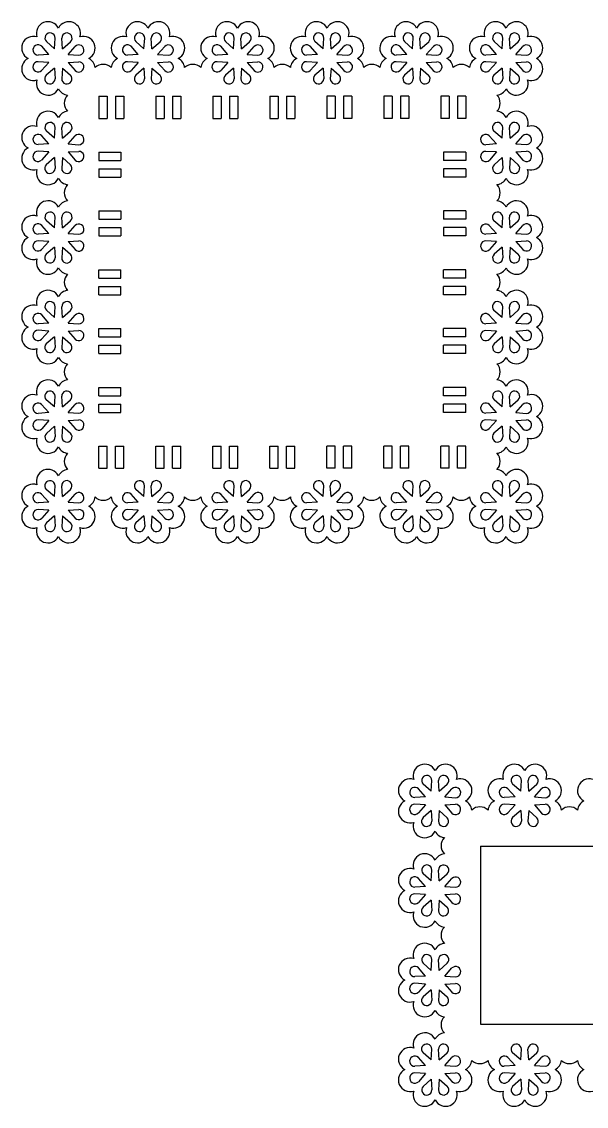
# Model space of a CAD drawing. Extents: x -356 to 210, y -55 to 208.
# Drawn here: x -355.6 to -219.9, y -53.8 to 206.7 of the extents above; entities that cross this region are included whole.
import ezdxf

# ---------------------------------------------------------------- set-up
doc = ezdxf.new("R2010")
doc.units = 0
doc.layers.get('0').update_dxf_attribs({"linetype": 'CONTINUOUS'})

msp = doc.modelspace()

# ---------------------------------------------------------------- linework, layer by layer
for p, q in [((-349.0551, 198.858772), (-350.747973, 200.806213)), ((-347.694151, 200.219721), (-349.623989, 201.930074)), ((-347.694151, 200.219721), (-347.514144, 202.793811)), ((-345.769478, 200.219721), (-345.924677, 202.793725)), ((-345.769478, 200.219721), (-343.822037, 201.912594)), ((-344.408529, 198.858772), (-342.698175, 200.78861)), ((-327.550461, 198.858772), (-329.243333, 200.806213)), ((-326.189512, 200.219721), (-328.119349, 201.930074)), ((-326.189512, 200.219721), (-326.009504, 202.793811)), ((-324.264839, 200.219721), (-324.420038, 202.793725)), ((-324.264839, 200.219721), (-322.317398, 201.912594)), ((-322.903889, 198.858772), (-321.193536, 200.78861)), ((-306.045822, 198.858772), (-307.738694, 200.806213)), ((-304.684872, 200.219721), (-306.61471, 201.930074)), ((-304.684872, 200.219721), (-304.504865, 202.793811)), ((-302.760199, 200.219721), (-302.915398, 202.793725)), ((-302.760199, 200.219721), (-300.812758, 201.912594)), ((-301.39925, 198.858772), (-299.688897, 200.78861)), ((-284.541182, 198.858772), (-286.234055, 200.806213)), ((-283.180233, 200.219721), (-285.110071, 201.930074)), ((-283.180233, 200.219721), (-283.000226, 202.793811)), ((-281.25556, 200.219721), (-281.410759, 202.793725)), ((-281.25556, 200.219721), (-279.308119, 201.912594)), ((-279.894611, 198.858772), (-278.184257, 200.78861)), ((-263.036543, 198.858772), (-264.729415, 200.806213)), ((-261.675594, 200.219721), (-263.605431, 201.930074)), ((-261.675594, 200.219721), (-261.495586, 202.793811)), ((-259.750921, 200.219721), (-259.90612, 202.793725)), ((-259.750921, 200.219721), (-257.80348, 201.912594)), ((-258.389971, 198.858772), (-256.679618, 200.78861)), ((-241.531904, 198.858772), (-243.224776, 200.806213)), ((-240.170954, 200.219721), (-242.100792, 201.930074)), ((-240.170954, 200.219721), (-239.990947, 202.793811)), ((-238.246281, 200.219721), (-238.40148, 202.793725)), ((-238.246281, 200.219721), (-236.29884, 201.912594)), ((-236.885332, 198.858772), (-235.174979, 200.78861)), ((-349.0551, 198.858772), (-351.629104, 198.703573)), ((-344.408529, 198.858772), (-341.834438, 198.678765)), ((-327.550461, 198.858772), (-330.124465, 198.703573)), ((-322.903889, 198.858772), (-320.329799, 198.678765)), ((-306.045822, 198.858772), (-308.619825, 198.703573)), ((-301.39925, 198.858772), (-298.82516, 198.678765)), ((-284.541182, 198.858772), (-287.115186, 198.703573)), ((-279.894611, 198.858772), (-277.32052, 198.678765)), ((-263.036543, 198.858772), (-265.610547, 198.703573)), ((-258.389971, 198.858772), (-255.815881, 198.678765)), ((-241.531904, 198.858772), (-244.105907, 198.703573)), ((-236.885332, 198.858772), (-234.311242, 198.678765)), ((-349.0551, 196.934099), (-351.62919, 197.114106)), ((-349.0551, 196.934099), (-350.765453, 195.004261)), ((-347.694151, 195.57315), (-349.641592, 193.880277)), ((-347.694151, 195.57315), (-347.538952, 192.999146)), ((-345.769478, 195.57315), (-345.949485, 192.999059)), ((-345.769478, 195.57315), (-343.83964, 193.862796)), ((-344.408529, 196.934099), (-341.834525, 197.089298)), ((-344.408529, 196.934099), (-342.715656, 194.986658)), ((-327.550461, 196.934099), (-330.124551, 197.114106)), ((-327.550461, 196.934099), (-329.260814, 195.004261)), ((-326.189512, 195.57315), (-328.136953, 193.880277)), ((-326.189512, 195.57315), (-326.034312, 192.999146)), ((-324.264839, 195.57315), (-324.444846, 192.999059)), ((-324.264839, 195.57315), (-322.335001, 193.862796)), ((-322.903889, 196.934099), (-320.329885, 197.089298)), ((-322.903889, 196.934099), (-321.211017, 194.986658)), ((-306.045822, 196.934099), (-308.619912, 197.114106)), ((-306.045822, 196.934099), (-307.756175, 195.004261)), ((-304.684872, 195.57315), (-306.632313, 193.880277)), ((-304.684872, 195.57315), (-304.529673, 192.999146)), ((-302.760199, 195.57315), (-302.940206, 192.999059)), ((-302.760199, 195.57315), (-300.830361, 193.862796)), ((-301.39925, 196.934099), (-298.825246, 197.089298)), ((-301.39925, 196.934099), (-299.706378, 194.986658)), ((-284.541182, 196.934099), (-287.115273, 197.114106)), ((-284.541182, 196.934099), (-286.251535, 195.004261)), ((-283.180233, 195.57315), (-285.127674, 193.880277)), ((-283.180233, 195.57315), (-283.025034, 192.999146)), ((-281.25556, 195.57315), (-281.435567, 192.999059)), ((-281.25556, 195.57315), (-279.325722, 193.862796)), ((-279.894611, 196.934099), (-277.320607, 197.089298)), ((-279.894611, 196.934099), (-278.201738, 194.986658)), ((-263.036543, 196.934099), (-265.610633, 197.114106)), ((-263.036543, 196.934099), (-264.746896, 195.004261)), ((-261.675594, 195.57315), (-263.623035, 193.880277)), ((-261.675594, 195.57315), (-261.520395, 192.999146)), ((-259.750921, 195.57315), (-259.930928, 192.999059)), ((-259.750921, 195.57315), (-257.821083, 193.862796)), ((-258.389971, 196.934099), (-255.815967, 197.089298)), ((-258.389971, 196.934099), (-256.697099, 194.986658)), ((-241.531904, 196.934099), (-244.105994, 197.114106)), ((-241.531904, 196.934099), (-243.242257, 195.004261)), ((-240.170954, 195.57315), (-242.118395, 193.880277)), ((-240.170954, 195.57315), (-240.015755, 192.999146)), ((-238.246281, 195.57315), (-238.426288, 192.999059)), ((-238.246281, 195.57315), (-236.316443, 193.862796)), ((-236.885332, 196.934099), (-234.311328, 197.089298)), ((-236.885332, 196.934099), (-235.19246, 194.986658)), ((-337.022706, 188.802533), (-335.022706, 188.802533)), ((-337.022706, 188.802533), (-337.022706, 183.502533)), ((-335.022706, 188.802533), (-335.022706, 183.502533)), ((-333.022706, 188.802533), (-331.022706, 188.802533)), ((-333.022706, 188.802533), (-333.022706, 183.502533)), ((-331.022706, 188.802533), (-331.022706, 183.502533)), ((-323.34438, 188.802533), (-321.34438, 188.802533)), ((-323.34438, 188.802533), (-323.34438, 183.502533)), ((-321.34438, 188.802533), (-321.34438, 183.502533)), ((-319.34438, 188.802533), (-319.34438, 183.502533)), ((-319.34438, 188.802533), (-317.34438, 188.802533)), ((-317.34438, 188.802533), (-317.34438, 183.502533)), ((-309.660214, 188.802533), (-309.660214, 183.502533)), ((-309.660214, 188.802533), (-307.660214, 188.802533)), ((-307.660214, 188.802533), (-307.660214, 183.502533)), ((-305.660214, 188.802533), (-305.660214, 183.502533)), ((-305.660214, 188.802533), (-303.660214, 188.802533)), ((-303.660214, 188.802533), (-303.660214, 183.502533)), ((-295.976048, 188.802533), (-295.976048, 183.502533)), ((-295.976048, 188.802533), (-293.976048, 188.802533)), ((-293.976048, 188.802533), (-293.976048, 183.502533)), ((-291.976048, 188.802533), (-291.976048, 183.502533)), ((-291.976048, 188.802533), (-289.976048, 188.802533)), ((-289.976048, 188.802533), (-289.976048, 183.502533)), ((-280.280218, 188.802533), (-282.280218, 188.802533)), ((-282.280218, 188.802533), (-282.280218, 183.502533)), ((-280.280218, 188.802533), (-280.280218, 183.502533)), ((-276.280218, 188.802533), (-278.280218, 188.802533)), ((-278.280218, 188.802533), (-278.280218, 183.502533)), ((-276.280218, 188.802533), (-276.280218, 183.502533)), ((-266.596052, 188.802533), (-268.596052, 188.802533)), ((-268.596052, 188.802533), (-268.596052, 183.502533)), ((-266.596052, 188.802533), (-266.596052, 183.502533)), ((-262.596052, 188.802533), (-264.596052, 188.802533)), ((-264.596052, 188.802533), (-264.596052, 183.502533)), ((-262.596052, 188.802533), (-262.596052, 183.502533)), ((-252.917726, 188.802533), (-254.917726, 188.802533)), ((-254.917726, 188.802533), (-254.917726, 183.502533)), ((-252.917726, 188.802533), (-252.917726, 183.502533)), ((-250.917726, 188.802533), (-250.917726, 183.502533)), ((-248.917726, 188.802533), (-250.917726, 188.802533)), ((-248.917726, 188.802533), (-248.917726, 183.502533)), ((-337.022706, 183.502533), (-335.022706, 183.502533)), ((-333.022706, 183.502533), (-331.022706, 183.502533)), ((-323.34438, 183.502533), (-321.34438, 183.502533)), ((-319.34438, 183.502533), (-317.34438, 183.502533)), ((-309.660214, 183.502533), (-307.660214, 183.502533)), ((-305.660214, 183.502533), (-303.660214, 183.502533)), ((-295.976048, 183.502533), (-293.976048, 183.502533)), ((-291.976048, 183.502533), (-289.976048, 183.502533)), ((-280.280218, 183.502533), (-282.280218, 183.502533)), ((-276.280218, 183.502533), (-278.280218, 183.502533)), ((-266.596052, 183.502533), (-268.596052, 183.502533)), ((-262.596052, 183.502533), (-264.596052, 183.502533)), ((-252.917726, 183.502533), (-254.917726, 183.502533)), ((-248.917726, 183.502533), (-250.917726, 183.502533)), ((-347.694151, 178.715082), (-349.623989, 180.425435)), ((-347.694151, 178.715082), (-347.514144, 181.289172)), ((-345.769478, 178.715082), (-345.924677, 181.289086)), ((-345.769478, 178.715082), (-343.822037, 180.407954)), ((-240.170954, 178.715082), (-242.118395, 180.407954)), ((-240.170954, 178.715082), (-240.015755, 181.289086)), ((-238.246281, 178.715082), (-238.426288, 181.289172)), ((-238.246281, 178.715082), (-236.316443, 180.425435)), ((-349.0551, 177.354133), (-351.629104, 177.198933)), ((-349.0551, 177.354133), (-350.747973, 179.301574)), ((-344.408529, 177.354133), (-342.698175, 179.28397)), ((-344.408529, 177.354133), (-341.834438, 177.174125)), ((-241.531904, 177.354133), (-244.105994, 177.174125)), ((-241.531904, 177.354133), (-243.242257, 179.28397)), ((-236.885332, 177.354133), (-235.19246, 179.301574)), ((-236.885332, 177.354133), (-234.311328, 177.198933)), ((-349.0551, 175.42946), (-351.62919, 175.609467)), ((-349.0551, 175.42946), (-350.765453, 173.499622)), ((-344.408529, 175.42946), (-341.834525, 175.584659)), ((-344.408529, 175.42946), (-342.715656, 173.482019)), ((-337.022706, 175.374833), (-331.722706, 175.374833)), ((-337.022706, 175.374833), (-337.022706, 173.374833)), ((-331.722706, 175.374833), (-331.722706, 173.374833)), ((-254.217726, 175.374833), (-254.217726, 173.374833)), ((-248.917726, 175.374833), (-254.217726, 175.374833)), ((-248.917726, 175.374833), (-248.917726, 173.374833)), ((-241.531904, 175.42946), (-244.105907, 175.584659)), ((-241.531904, 175.42946), (-243.224776, 173.482019)), ((-236.885332, 175.42946), (-234.311242, 175.609467)), ((-236.885332, 175.42946), (-235.174979, 173.499622)), ((-347.694151, 174.06851), (-349.641592, 172.375638)), ((-347.694151, 174.06851), (-347.538952, 171.494506)), ((-345.769478, 174.06851), (-345.949485, 171.49442)), ((-345.769478, 174.06851), (-343.83964, 172.358157)), ((-337.022706, 173.374833), (-331.722706, 173.374833)), ((-248.917726, 173.374833), (-254.217726, 173.374833)), ((-240.170954, 174.06851), (-242.100792, 172.358157)), ((-240.170954, 174.06851), (-239.990947, 171.49442)), ((-238.246281, 174.06851), (-238.40148, 171.494506)), ((-238.246281, 174.06851), (-236.29884, 172.375638)), ((-337.022706, 171.374833), (-331.722706, 171.374833)), ((-337.022706, 171.374833), (-337.022706, 169.374833)), ((-337.022706, 169.374833), (-331.722706, 169.374833)), ((-331.722706, 171.374833), (-331.722706, 169.374833)), ((-254.217726, 171.374833), (-254.217726, 169.374833)), ((-248.917726, 171.374833), (-254.217726, 171.374833)), ((-248.917726, 169.374833), (-254.217726, 169.374833)), ((-248.917726, 171.374833), (-248.917726, 169.374833)), ((-347.694151, 157.210443), (-349.623989, 158.920796)), ((-347.694151, 157.210443), (-347.514144, 159.784533)), ((-345.769478, 157.210443), (-345.924677, 159.784446)), ((-345.769478, 157.210443), (-343.822037, 158.903315)), ((-337.022706, 161.266508), (-337.022706, 159.266508)), ((-337.022706, 161.266508), (-331.722706, 161.266508)), ((-337.022706, 159.266508), (-331.722706, 159.266508)), ((-331.722706, 161.266508), (-331.722706, 159.266508)), ((-254.217726, 161.266508), (-254.217726, 159.266508)), ((-248.917726, 161.266508), (-254.217726, 161.266508)), ((-248.917726, 159.266508), (-254.217726, 159.266508)), ((-248.917726, 161.266508), (-248.917726, 159.266508)), ((-240.170954, 157.210443), (-242.118395, 158.903315)), ((-240.170954, 157.210443), (-240.015755, 159.784446)), ((-238.246281, 157.210443), (-238.426288, 159.784533)), ((-238.246281, 157.210443), (-236.316443, 158.920796)), ((-349.0551, 155.849493), (-350.747973, 157.796934)), ((-344.408529, 155.849493), (-342.698175, 157.779331)), ((-337.022706, 157.266508), (-331.722706, 157.266508)), ((-337.022706, 157.266508), (-337.022706, 155.266508)), ((-331.722706, 157.266508), (-331.722706, 155.266508)), ((-254.217726, 157.266508), (-254.217726, 155.266508)), ((-248.917726, 157.266508), (-254.217726, 157.266508)), ((-248.917726, 157.266508), (-248.917726, 155.266508)), ((-241.531904, 155.849493), (-243.242257, 157.779331)), ((-236.885332, 155.849493), (-235.19246, 157.796934)), ((-349.0551, 153.92482), (-351.62919, 154.104827)), ((-349.0551, 155.849493), (-351.629104, 155.694294)), ((-349.0551, 153.92482), (-350.765453, 151.994982)), ((-344.408529, 155.849493), (-341.834438, 155.669486)), ((-344.408529, 153.92482), (-341.834525, 154.080019)), ((-344.408529, 153.92482), (-342.715656, 151.977379)), ((-337.022706, 155.266508), (-331.722706, 155.266508)), ((-248.917726, 155.266508), (-254.217726, 155.266508)), ((-241.531904, 155.849493), (-244.105994, 155.669486)), ((-241.531904, 153.92482), (-244.105907, 154.080019)), ((-241.531904, 153.92482), (-243.224776, 151.977379)), ((-236.885332, 155.849493), (-234.311328, 155.694294)), ((-236.885332, 153.92482), (-234.311242, 154.104827)), ((-236.885332, 153.92482), (-235.174979, 151.994982)), ((-347.694151, 152.563871), (-349.641592, 150.870999)), ((-347.694151, 152.563871), (-347.538952, 149.989867)), ((-345.769478, 152.563871), (-345.949485, 149.989781)), ((-345.769478, 152.563871), (-343.83964, 150.853518)), ((-240.170954, 152.563871), (-242.100792, 150.853518)), ((-240.170954, 152.563871), (-239.990947, 149.989781)), ((-238.246281, 152.563871), (-238.40148, 149.989867)), ((-238.246281, 152.563871), (-236.29884, 150.870999)), ((-337.022706, 147.134837), (-331.722706, 147.134837)), ((-337.022706, 145.134837), (-337.022706, 147.134837)), ((-331.722706, 145.134837), (-331.722706, 147.134837)), ((-254.217726, 145.134837), (-254.217726, 147.134837)), ((-248.917726, 147.134837), (-254.217726, 147.134837)), ((-248.917726, 145.134837), (-248.917726, 147.134837)), ((-337.022706, 145.134837), (-331.722706, 145.134837)), ((-248.917726, 145.134837), (-254.217726, 145.134837)), ((-337.022706, 143.134837), (-331.722706, 143.134837)), ((-337.022706, 141.134837), (-337.022706, 143.134837)), ((-337.022706, 141.134837), (-331.722706, 141.134837)), ((-331.722706, 141.134837), (-331.722706, 143.134837)), ((-254.217726, 141.134837), (-254.217726, 143.134837)), ((-248.917726, 143.134837), (-254.217726, 143.134837)), ((-248.917726, 141.134837), (-254.217726, 141.134837)), ((-248.917726, 141.134837), (-248.917726, 143.134837)), ((-347.694151, 135.705803), (-347.514144, 138.279894)), ((-345.769478, 135.705803), (-345.924677, 138.279807)), ((-240.170954, 135.705803), (-240.015755, 138.279807)), ((-238.246281, 135.705803), (-238.426288, 138.279894)), ((-349.0551, 134.344854), (-350.747973, 136.292295)), ((-347.694151, 135.705803), (-349.623989, 137.416156)), ((-345.769478, 135.705803), (-343.822037, 137.398676)), ((-344.408529, 134.344854), (-342.698175, 136.274692)), ((-241.531904, 134.344854), (-243.242257, 136.274692)), ((-240.170954, 135.705803), (-242.118395, 137.398676)), ((-238.246281, 135.705803), (-236.316443, 137.416156)), ((-236.885332, 134.344854), (-235.19246, 136.292295)), ((-349.0551, 134.344854), (-351.629104, 134.189655)), ((-344.408529, 134.344854), (-341.834438, 134.164847)), ((-337.022706, 131.003166), (-337.022706, 133.003166)), ((-337.022706, 133.003166), (-331.722706, 133.003166)), ((-331.722706, 131.003166), (-331.722706, 133.003166)), ((-248.917726, 133.003166), (-254.217726, 133.003166)), ((-254.217726, 131.003166), (-254.217726, 133.003166)), ((-248.917726, 131.003166), (-248.917726, 133.003166)), ((-241.531904, 134.344854), (-244.105994, 134.164847)), ((-236.885332, 134.344854), (-234.311328, 134.189655)), ((-349.0551, 132.420181), (-351.62919, 132.600188)), ((-349.0551, 132.420181), (-350.765453, 130.490343)), ((-347.694151, 131.059232), (-349.641592, 129.366359)), ((-347.694151, 131.059232), (-347.538952, 128.485228)), ((-345.769478, 131.059232), (-345.949485, 128.485141)), ((-345.769478, 131.059232), (-343.83964, 129.348878)), ((-344.408529, 132.420181), (-341.834525, 132.57538)), ((-344.408529, 132.420181), (-342.715656, 130.47274)), ((-337.022706, 131.003166), (-331.722706, 131.003166)), ((-248.917726, 131.003166), (-254.217726, 131.003166)), ((-241.531904, 132.420181), (-244.105907, 132.57538)), ((-241.531904, 132.420181), (-243.224776, 130.47274)), ((-240.170954, 131.059232), (-242.100792, 129.348878)), ((-240.170954, 131.059232), (-239.990947, 128.485141)), ((-238.246281, 131.059232), (-238.40148, 128.485228)), ((-238.246281, 131.059232), (-236.29884, 129.366359)), ((-236.885332, 132.420181), (-234.311242, 132.600188)), ((-236.885332, 132.420181), (-235.174979, 130.490343)), ((-337.022706, 129.003166), (-331.722706, 129.003166)), ((-337.022706, 127.003166), (-337.022706, 129.003166)), ((-331.722706, 127.003166), (-331.722706, 129.003166)), ((-248.917726, 129.003166), (-254.217726, 129.003166)), ((-254.217726, 127.003166), (-254.217726, 129.003166)), ((-248.917726, 127.003166), (-248.917726, 129.003166)), ((-337.022706, 127.003166), (-331.722706, 127.003166)), ((-248.917726, 127.003166), (-254.217726, 127.003166)), ((-337.022706, 116.894841), (-337.022706, 118.894841)), ((-337.022706, 118.894841), (-331.722706, 118.894841)), ((-331.722706, 116.894841), (-331.722706, 118.894841)), ((-248.917726, 118.894841), (-254.217726, 118.894841)), ((-254.217726, 116.894841), (-254.217726, 118.894841)), ((-248.917726, 116.894841), (-248.917726, 118.894841)), ((-349.0551, 112.840215), (-350.765453, 114.770052)), ((-347.694151, 114.201164), (-349.641592, 115.894036)), ((-347.694151, 114.201164), (-347.538952, 116.775168)), ((-345.769478, 114.201164), (-345.949485, 116.775254)), ((-345.769478, 114.201164), (-343.83964, 115.911517)), ((-344.408529, 112.840215), (-342.715656, 114.787656)), ((-337.022706, 116.894841), (-331.722706, 116.894841)), ((-337.022706, 112.894841), (-337.022706, 114.894841)), ((-337.022706, 114.894841), (-331.722706, 114.894841)), ((-331.722706, 112.894841), (-331.722706, 114.894841)), ((-248.917726, 116.894841), (-254.217726, 116.894841)), ((-248.917726, 114.894841), (-254.217726, 114.894841)), ((-254.217726, 112.894841), (-254.217726, 114.894841)), ((-248.917726, 112.894841), (-248.917726, 114.894841)), ((-241.531904, 112.840215), (-243.224776, 114.787656)), ((-240.170954, 114.201164), (-242.100792, 115.911517)), ((-240.170954, 114.201164), (-239.990947, 116.775254)), ((-238.246281, 114.201164), (-238.40148, 116.775168)), ((-238.246281, 114.201164), (-236.29884, 115.894036)), ((-236.885332, 112.840215), (-235.174979, 114.770052)), ((-349.0551, 112.840215), (-351.62919, 112.660207)), ((-344.408529, 112.840215), (-341.834525, 112.685016)), ((-337.022706, 112.894841), (-331.722706, 112.894841)), ((-248.917726, 112.894841), (-254.217726, 112.894841)), ((-241.531904, 112.840215), (-244.105907, 112.685016)), ((-236.885332, 112.840215), (-234.311242, 112.660207)), ((-349.0551, 110.915542), (-351.629104, 111.070741)), ((-349.0551, 110.915542), (-350.747973, 108.968101)), ((-347.694151, 109.554592), (-349.623989, 107.844239)), ((-347.694151, 109.554592), (-347.514144, 106.980502)), ((-345.769478, 109.554592), (-345.924677, 106.980588)), ((-345.769478, 109.554592), (-343.822037, 107.86172)), ((-344.408529, 110.915542), (-341.834438, 111.095549)), ((-344.408529, 110.915542), (-342.698175, 108.985704)), ((-241.531904, 110.915542), (-244.105994, 111.095549)), ((-241.531904, 110.915542), (-243.242257, 108.985704)), ((-240.170954, 109.554592), (-242.118395, 107.86172)), ((-240.170954, 109.554592), (-240.015755, 106.980588)), ((-238.246281, 109.554592), (-238.426288, 106.980502)), ((-238.246281, 109.554592), (-236.316443, 107.844239)), ((-236.885332, 110.915542), (-234.311328, 111.070741)), ((-236.885332, 110.915542), (-235.19246, 108.968101)), ((-337.022706, 99.467141), (-337.022706, 104.767141)), ((-337.022706, 104.767141), (-335.022706, 104.767141)), ((-335.022706, 99.467141), (-335.022706, 104.767141)), ((-333.022706, 99.467141), (-333.022706, 104.767141)), ((-333.022706, 104.767141), (-331.022706, 104.767141)), ((-331.022706, 99.467141), (-331.022706, 104.767141)), ((-323.34438, 99.467141), (-323.34438, 104.767141)), ((-323.34438, 104.767141), (-321.34438, 104.767141)), ((-321.34438, 99.467141), (-321.34438, 104.767141)), ((-319.34438, 99.467141), (-319.34438, 104.767141)), ((-319.34438, 104.767141), (-317.34438, 104.767141)), ((-317.34438, 99.467141), (-317.34438, 104.767141)), ((-309.660214, 99.467141), (-309.660214, 104.767141)), ((-309.660214, 104.767141), (-307.660214, 104.767141)), ((-307.660214, 99.467141), (-307.660214, 104.767141)), ((-305.660214, 99.467141), (-305.660214, 104.767141)), ((-305.660214, 104.767141), (-303.660214, 104.767141)), ((-303.660214, 99.467141), (-303.660214, 104.767141)), ((-295.976048, 99.467141), (-295.976048, 104.767141)), ((-295.976048, 104.767141), (-293.976048, 104.767141)), ((-293.976048, 99.467141), (-293.976048, 104.767141)), ((-291.976048, 99.467141), (-291.976048, 104.767141)), ((-291.976048, 104.767141), (-289.976048, 104.767141)), ((-289.976048, 99.467141), (-289.976048, 104.767141)), ((-282.280218, 99.467141), (-282.280218, 104.767141)), ((-280.280218, 104.767141), (-282.280218, 104.767141)), ((-280.280218, 99.467141), (-280.280218, 104.767141)), ((-276.280218, 104.767141), (-278.280218, 104.767141)), ((-278.280218, 99.467141), (-278.280218, 104.767141)), ((-276.280218, 99.467141), (-276.280218, 104.767141)), ((-268.596052, 99.467141), (-268.596052, 104.767141)), ((-266.596052, 104.767141), (-268.596052, 104.767141)), ((-266.596052, 99.467141), (-266.596052, 104.767141)), ((-264.596052, 99.467141), (-264.596052, 104.767141)), ((-262.596052, 104.767141), (-264.596052, 104.767141)), ((-262.596052, 99.467141), (-262.596052, 104.767141)), ((-254.917726, 99.467141), (-254.917726, 104.767141)), ((-252.917726, 104.767141), (-254.917726, 104.767141)), ((-252.917726, 99.467141), (-252.917726, 104.767141)), ((-250.917726, 99.467141), (-250.917726, 104.767141)), ((-248.917726, 104.767141), (-250.917726, 104.767141)), ((-248.917726, 99.467141), (-248.917726, 104.767141)), ((-337.022706, 99.467141), (-335.022706, 99.467141)), ((-333.022706, 99.467141), (-331.022706, 99.467141)), ((-323.34438, 99.467141), (-321.34438, 99.467141)), ((-319.34438, 99.467141), (-317.34438, 99.467141)), ((-309.660214, 99.467141), (-307.660214, 99.467141)), ((-305.660214, 99.467141), (-303.660214, 99.467141)), ((-295.976048, 99.467141), (-293.976048, 99.467141)), ((-291.976048, 99.467141), (-289.976048, 99.467141)), ((-280.280218, 99.467141), (-282.280218, 99.467141)), ((-276.280218, 99.467141), (-278.280218, 99.467141)), ((-266.596052, 99.467141), (-268.596052, 99.467141)), ((-262.596052, 99.467141), (-264.596052, 99.467141)), ((-252.917726, 99.467141), (-254.917726, 99.467141)), ((-248.917726, 99.467141), (-250.917726, 99.467141)), ((-347.694151, 92.696525), (-349.641592, 94.389397)), ((-347.694151, 92.696525), (-347.538952, 95.270528)), ((-345.769478, 92.696525), (-345.949485, 95.270615)), ((-345.769478, 92.696525), (-343.83964, 94.406878)), ((-326.189512, 92.696525), (-328.136953, 94.389397)), ((-326.189512, 92.696525), (-326.034312, 95.270528)), ((-324.264839, 92.696525), (-324.444846, 95.270615)), ((-324.264839, 92.696525), (-322.335001, 94.406878)), ((-304.684872, 92.696525), (-306.632313, 94.389397)), ((-304.684872, 92.696525), (-304.529673, 95.270528)), ((-302.760199, 92.696525), (-302.940206, 95.270615)), ((-302.760199, 92.696525), (-300.830361, 94.406878)), ((-283.180233, 92.696525), (-285.127674, 94.389397)), ((-283.180233, 92.696525), (-283.025034, 95.270528)), ((-281.25556, 92.696525), (-281.435567, 95.270615)), ((-281.25556, 92.696525), (-279.325722, 94.406878)), ((-261.675594, 92.696525), (-263.623035, 94.389397)), ((-261.675594, 92.696525), (-261.520395, 95.270528)), ((-259.750921, 92.696525), (-259.930928, 95.270615)), ((-259.750921, 92.696525), (-257.821083, 94.406878)), ((-240.170954, 92.696525), (-242.118395, 94.389397)), ((-240.170954, 92.696525), (-240.015755, 95.270528)), ((-238.246281, 92.696525), (-238.426288, 95.270615)), ((-238.246281, 92.696525), (-236.316443, 94.406878)), ((-349.0551, 91.335575), (-351.62919, 91.155568)), ((-349.0551, 91.335575), (-350.765453, 93.265413)), ((-344.408529, 91.335575), (-342.715656, 93.283016)), ((-344.408529, 91.335575), (-341.834525, 91.180376)), ((-327.550461, 91.335575), (-330.124551, 91.155568)), ((-327.550461, 91.335575), (-329.260814, 93.265413)), ((-322.903889, 91.335575), (-321.211017, 93.283016)), ((-322.903889, 91.335575), (-320.329885, 91.180376)), ((-306.045822, 91.335575), (-308.619912, 91.155568)), ((-306.045822, 91.335575), (-307.756175, 93.265413)), ((-301.39925, 91.335575), (-299.706378, 93.283016)), ((-301.39925, 91.335575), (-298.825246, 91.180376)), ((-284.541182, 91.335575), (-287.115273, 91.155568)), ((-284.541182, 91.335575), (-286.251535, 93.265413)), ((-279.894611, 91.335575), (-278.201738, 93.283016)), ((-279.894611, 91.335575), (-277.320607, 91.180376)), ((-263.036543, 91.335575), (-265.610633, 91.155568)), ((-263.036543, 91.335575), (-264.746896, 93.265413)), ((-258.389971, 91.335575), (-256.697099, 93.283016)), ((-258.389971, 91.335575), (-255.815967, 91.180376)), ((-241.531904, 91.335575), (-244.105994, 91.155568)), ((-241.531904, 91.335575), (-243.242257, 93.265413)), ((-236.885332, 91.335575), (-235.19246, 93.283016)), ((-236.885332, 91.335575), (-234.311328, 91.180376)), ((-349.0551, 89.410902), (-351.629104, 89.566101)), ((-349.0551, 89.410902), (-350.747973, 87.463461)), ((-344.408529, 89.410902), (-341.834438, 89.590909)), ((-344.408529, 89.410902), (-342.698175, 87.481064)), ((-327.550461, 89.410902), (-330.124465, 89.566101)), ((-327.550461, 89.410902), (-329.243333, 87.463461)), ((-322.903889, 89.410902), (-320.329799, 89.590909)), ((-322.903889, 89.410902), (-321.193536, 87.481064)), ((-306.045822, 89.410902), (-308.619825, 89.566101)), ((-306.045822, 89.410902), (-307.738694, 87.463461)), ((-301.39925, 89.410902), (-298.82516, 89.590909)), ((-301.39925, 89.410902), (-299.688897, 87.481064)), ((-284.541182, 89.410902), (-287.115186, 89.566101)), ((-284.541182, 89.410902), (-286.234055, 87.463461)), ((-279.894611, 89.410902), (-277.32052, 89.590909)), ((-279.894611, 89.410902), (-278.184257, 87.481064)), ((-263.036543, 89.410902), (-265.610547, 89.566101)), ((-263.036543, 89.410902), (-264.729415, 87.463461)), ((-258.389971, 89.410902), (-255.815881, 89.590909)), ((-258.389971, 89.410902), (-256.679618, 87.481064)), ((-241.531904, 89.410902), (-244.105907, 89.566101)), ((-241.531904, 89.410902), (-243.224776, 87.463461)), ((-236.885332, 89.410902), (-234.311242, 89.590909)), ((-236.885332, 89.410902), (-235.174979, 87.481064)), ((-347.694151, 88.049953), (-349.623989, 86.3396)), ((-347.694151, 88.049953), (-347.514144, 85.475863)), ((-345.769478, 88.049953), (-345.924677, 85.475949)), ((-345.769478, 88.049953), (-343.822037, 86.357081)), ((-326.189512, 88.049953), (-328.119349, 86.3396)), ((-326.189512, 88.049953), (-326.009504, 85.475863)), ((-324.264839, 88.049953), (-324.420038, 85.475949)), ((-324.264839, 88.049953), (-322.317398, 86.357081)), ((-304.684872, 88.049953), (-306.61471, 86.3396)), ((-304.684872, 88.049953), (-304.504865, 85.475863)), ((-302.760199, 88.049953), (-302.915398, 85.475949)), ((-302.760199, 88.049953), (-300.812758, 86.357081)), ((-283.180233, 88.049953), (-285.110071, 86.3396)), ((-283.180233, 88.049953), (-283.000226, 85.475863)), ((-281.25556, 88.049953), (-281.410759, 85.475949)), ((-281.25556, 88.049953), (-279.308119, 86.357081)), ((-261.675594, 88.049953), (-263.605431, 86.3396)), ((-261.675594, 88.049953), (-261.495586, 85.475863)), ((-259.750921, 88.049953), (-259.90612, 85.475949)), ((-259.750921, 88.049953), (-257.80348, 86.357081)), ((-240.170954, 88.049953), (-242.100792, 86.3396)), ((-240.170954, 88.049953), (-239.990947, 85.475863)), ((-238.246281, 88.049953), (-238.40148, 85.475949)), ((-238.246281, 88.049953), (-236.29884, 86.357081)), ((-257.208709, 21.899259), (-259.138547, 23.609613)), ((-257.208709, 21.899259), (-257.028702, 24.47335)), ((-255.284036, 21.899259), (-255.439235, 24.473263)), ((-255.284036, 21.899259), (-253.336595, 23.592132)), ((-235.70407, 21.899259), (-237.633908, 23.609613)), ((-235.70407, 21.899259), (-235.524063, 24.47335)), ((-233.779397, 21.899259), (-233.934596, 24.473263)), ((-233.779397, 21.899259), (-231.831956, 23.592132)), ((-258.569659, 20.53831), (-260.262531, 22.485751)), ((-253.923087, 20.53831), (-252.212734, 22.468148)), ((-237.065019, 20.53831), (-238.757892, 22.485751)), ((-232.418448, 20.53831), (-230.708094, 22.468148)), ((-258.569659, 18.613637), (-261.143749, 18.793644)), ((-258.569659, 20.53831), (-261.143662, 20.383111)), ((-258.569659, 18.613637), (-260.280012, 16.683799)), ((-253.923087, 20.53831), (-251.348997, 20.358303)), ((-253.923087, 18.613637), (-251.349083, 18.768836)), ((-253.923087, 18.613637), (-252.230215, 16.666196)), ((-237.065019, 18.613637), (-239.63911, 18.793644)), ((-237.065019, 20.53831), (-239.639023, 20.383111)), ((-237.065019, 18.613637), (-238.775372, 16.683799)), ((-232.418448, 20.53831), (-229.844357, 20.358303)), ((-232.418448, 18.613637), (-229.844444, 18.768836)), ((-232.418448, 18.613637), (-230.725575, 16.666196)), ((-257.208709, 17.252688), (-259.15615, 15.559815)), ((-257.208709, 17.252688), (-257.05351, 14.678684)), ((-255.284036, 17.252688), (-255.464043, 14.678597)), ((-255.284036, 17.252688), (-253.354198, 15.542334)), ((-235.70407, 17.252688), (-237.651511, 15.559815)), ((-235.70407, 17.252688), (-235.548871, 14.678684)), ((-233.779397, 17.252688), (-233.959404, 14.678597)), ((-233.779397, 17.252688), (-231.849559, 15.542334)), ((-245.358466, 8.688067), (-202.620362, 8.688067)), ((-245.358466, 8.688067), (-245.358466, -34.050038)), ((-257.208709, 0.39462), (-257.028702, 2.96871)), ((-255.284036, 0.39462), (-255.439235, 2.968624)), ((-258.569659, -0.966329), (-260.262531, 0.981112)), ((-257.208709, 0.39462), (-259.138547, 2.104973)), ((-255.284036, 0.39462), (-253.336595, 2.087492)), ((-253.923087, -0.966329), (-252.212734, 0.963509)), ((-258.569659, -0.966329), (-261.143662, -1.121528)), ((-253.923087, -0.966329), (-251.348997, -1.146337)), ((-258.569659, -2.891002), (-261.143749, -2.710995)), ((-258.569659, -2.891002), (-260.280012, -4.82084)), ((-257.208709, -4.251952), (-259.15615, -5.944824)), ((-257.208709, -4.251952), (-257.05351, -6.825955)), ((-255.284036, -4.251952), (-255.464043, -6.826042)), ((-255.284036, -4.251952), (-253.354198, -5.962305)), ((-253.923087, -2.891002), (-251.349083, -2.735803)), ((-253.923087, -2.891002), (-252.230215, -4.838443)), ((-258.569659, -22.470969), (-260.262531, -20.523528)), ((-257.208709, -21.110019), (-259.138547, -19.399666)), ((-257.208709, -21.110019), (-257.028702, -18.535929)), ((-255.284036, -21.110019), (-255.439235, -18.536016)), ((-255.284036, -21.110019), (-253.336595, -19.417147)), ((-253.923087, -22.470969), (-252.212734, -20.541131)), ((-258.569659, -22.470969), (-261.143662, -22.626168)), ((-253.923087, -22.470969), (-251.348997, -22.650976)), ((-258.569659, -24.395642), (-261.143749, -24.215634)), ((-258.569659, -24.395642), (-260.280012, -26.32548)), ((-257.208709, -25.756591), (-259.15615, -27.449463)), ((-257.208709, -25.756591), (-257.05351, -28.330595)), ((-255.284036, -25.756591), (-255.464043, -28.330681)), ((-255.284036, -25.756591), (-253.354198, -27.466944)), ((-253.923087, -24.395642), (-251.349083, -24.240443)), ((-253.923087, -24.395642), (-252.230215, -26.343083)), ((-245.358466, -34.050038), (-202.620362, -34.050038)), ((-257.208709, -42.614659), (-259.15615, -40.921786)), ((-257.208709, -42.614659), (-257.05351, -40.040655)), ((-255.284036, -42.614659), (-255.464043, -40.040568)), ((-255.284036, -42.614659), (-253.354198, -40.904305)), ((-235.70407, -42.614659), (-237.651511, -40.921786)), ((-235.70407, -42.614659), (-235.548871, -40.040655)), ((-233.779397, -42.614659), (-233.959404, -40.040568)), ((-233.779397, -42.614659), (-231.849559, -40.904305)), ((-258.569659, -43.975608), (-261.143749, -44.155615)), ((-258.569659, -43.975608), (-260.280012, -42.04577)), ((-253.923087, -43.975608), (-252.230215, -42.028167)), ((-253.923087, -43.975608), (-251.349083, -44.130807)), ((-237.065019, -43.975608), (-239.63911, -44.155615)), ((-237.065019, -43.975608), (-238.775372, -42.04577)), ((-232.418448, -43.975608), (-230.725575, -42.028167)), ((-232.418448, -43.975608), (-229.844444, -44.130807)), ((-258.569659, -45.900281), (-261.143662, -45.745082)), ((-258.569659, -45.900281), (-260.262531, -47.847722)), ((-253.923087, -45.900281), (-251.348997, -45.720274)), ((-253.923087, -45.900281), (-252.212734, -47.830119)), ((-237.065019, -45.900281), (-239.639023, -45.745082)), ((-237.065019, -45.900281), (-238.757892, -47.847722)), ((-232.418448, -45.900281), (-229.844357, -45.720274)), ((-232.418448, -45.900281), (-230.708094, -47.830119)), ((-257.208709, -47.26123), (-259.138547, -48.971584)), ((-257.208709, -47.26123), (-257.028702, -49.835321)), ((-255.284036, -47.26123), (-255.439235, -49.835234)), ((-255.284036, -47.26123), (-253.336595, -48.954103)), ((-235.70407, -47.26123), (-237.633908, -48.971584)), ((-235.70407, -47.26123), (-235.524063, -49.835321)), ((-233.779397, -47.26123), (-233.934596, -49.835234)), ((-233.779397, -47.26123), (-231.831956, -48.954103))]:
    msp.add_line(p, q)
for centre, radius, start, end in [((-349.230033, 203.927669), 2.793147, 26.567243, 198.432757), ((-344.233596, 203.927669), 2.793147, 341.567243, 153.432757), ((-327.725394, 203.927669), 2.793147, 26.567243, 198.432757), ((-322.728956, 203.927669), 2.793147, 341.567243, 153.432757), ((-306.220754, 203.927669), 2.793147, 26.567243, 198.432757), ((-301.224317, 203.927669), 2.793147, 341.567243, 153.432757), ((-284.716115, 203.927669), 2.793147, 26.567243, 198.432757), ((-279.719678, 203.927669), 2.793147, 341.567243, 153.432757), ((-263.211476, 203.927669), 2.793147, 26.567243, 198.432757), ((-258.215039, 203.927669), 2.793147, 341.567243, 153.432757), ((-241.706836, 203.927669), 2.793147, 26.567243, 198.432757), ((-236.710399, 203.927669), 2.793147, 341.567243, 153.432757), ((-352.763048, 200.394654), 2.793147, 71.567243, 243.432757), ((-348.746191, 202.794603), 1.232047, 359.963173, 224.563654), ((-344.692666, 202.784342), 1.232047, 314.963173, 179.563654), ((-340.700581, 200.394654), 2.793147, 296.567243, 108.432757), ((-331.258408, 200.394654), 2.793147, 71.567243, 243.432757), ((-327.241551, 202.794603), 1.232047, 359.963173, 224.563654), ((-323.188026, 202.784342), 1.232047, 314.963173, 179.563654), ((-319.195942, 200.394654), 2.793147, 296.567243, 108.432757), ((-309.753769, 200.394654), 2.793147, 71.567243, 243.432757), ((-305.736912, 202.794603), 1.232047, 359.963173, 224.563654), ((-301.683387, 202.784342), 1.232047, 314.963173, 179.563654), ((-297.691303, 200.394654), 2.793147, 296.567243, 108.432757), ((-288.24913, 200.394654), 2.793147, 71.567243, 243.432757), ((-284.232273, 202.794603), 1.232047, 359.963173, 224.563654), ((-280.178748, 202.784342), 1.232047, 314.963173, 179.563654), ((-276.186663, 200.394654), 2.793147, 296.567243, 108.432757), ((-266.74449, 200.394654), 2.793147, 71.567243, 243.432757), ((-262.727633, 202.794603), 1.232047, 359.963173, 224.563654), ((-258.674108, 202.784342), 1.232047, 314.963173, 179.563654), ((-254.682024, 200.394654), 2.793147, 296.567243, 108.432757), ((-245.239851, 200.394654), 2.793147, 71.567243, 243.432757), ((-241.222994, 202.794603), 1.232047, 359.963173, 224.563654), ((-237.169469, 202.784342), 1.232047, 314.963173, 179.563654), ((-233.177385, 200.394654), 2.793147, 296.567243, 108.432757), ((-351.619721, 199.935584), 1.232047, 44.963173, 269.563654), ((-341.833646, 199.910812), 1.232047, 269.963173, 134.563654), ((-330.115082, 199.935584), 1.232047, 44.963173, 269.563654), ((-320.329007, 199.910812), 1.232047, 269.963173, 134.563654), ((-308.610443, 199.935584), 1.232047, 44.963173, 269.563654), ((-298.824368, 199.910812), 1.232047, 269.963173, 134.563654), ((-287.105803, 199.935584), 1.232047, 44.963173, 269.563654), ((-277.319728, 199.910812), 1.232047, 269.963173, 134.563654), ((-265.601164, 199.935584), 1.232047, 44.963173, 269.563654), ((-255.815089, 199.910812), 1.232047, 269.963173, 134.563654), ((-244.096525, 199.935584), 1.232047, 44.963173, 269.563654), ((-234.31045, 199.910812), 1.232047, 269.963173, 134.563654), ((-352.763048, 195.398217), 2.793147, 116.567243, 288.432757), ((-351.629982, 195.882059), 1.232047, 89.963173, 314.563654), ((-341.843908, 195.857287), 1.232047, 224.963173, 89.563654), ((-340.700581, 195.398217), 2.793147, 6.041745, 63.432757), ((-335.979495, 193.68605), 2.793147, 45.909485, 134.090515), ((-331.258408, 195.398217), 2.793147, 116.567243, 173.958255), ((-330.125343, 195.882059), 1.232047, 89.963173, 314.563654), ((-320.339268, 195.857287), 1.232047, 224.963173, 89.563654), ((-319.195942, 195.398217), 2.793147, 6.041745, 63.432757), ((-314.474855, 193.68605), 2.793147, 45.909485, 134.090515), ((-309.753769, 195.398217), 2.793147, 116.567243, 173.958255), ((-308.620704, 195.882059), 1.232047, 89.963173, 314.563654), ((-298.834629, 195.857287), 1.232047, 224.963173, 89.563654), ((-297.691303, 195.398217), 2.793147, 6.041745, 63.432757), ((-292.970216, 193.68605), 2.793147, 45.909485, 134.090515), ((-288.24913, 195.398217), 2.793147, 116.567243, 173.958255), ((-287.116064, 195.882059), 1.232047, 89.963173, 314.563654), ((-277.32999, 195.857287), 1.232047, 224.963173, 89.563654), ((-276.186663, 195.398217), 2.793147, 6.041745, 63.432757), ((-271.465577, 193.68605), 2.793147, 45.909485, 134.090515), ((-266.74449, 195.398217), 2.793147, 116.567243, 173.958255), ((-265.611425, 195.882059), 1.232047, 89.963173, 314.563654), ((-255.82535, 195.857287), 1.232047, 224.963173, 89.563654), ((-254.682024, 195.398217), 2.793147, 6.041745, 63.432757), ((-249.960937, 193.68605), 2.793147, 45.909485, 134.090515), ((-245.239851, 195.398217), 2.793147, 116.567243, 173.958255), ((-244.106786, 195.882059), 1.232047, 89.963173, 314.563654), ((-234.320711, 195.857287), 1.232047, 224.963173, 89.563654), ((-233.177385, 195.398217), 2.793147, 251.567243, 63.432757), ((-348.770963, 193.008529), 1.232047, 134.963173, 359.563654), ((-344.717438, 192.998267), 1.232047, 179.963173, 44.563654), ((-327.266324, 193.008529), 1.232047, 134.963173, 359.563654), ((-323.212799, 192.998267), 1.232047, 179.963173, 44.563654), ((-305.761685, 193.008529), 1.232047, 134.963173, 359.563654), ((-301.70816, 192.998267), 1.232047, 179.963173, 44.563654), ((-284.257045, 193.008529), 1.232047, 134.963173, 359.563654), ((-280.20352, 192.998267), 1.232047, 179.963173, 44.563654), ((-262.752406, 193.008529), 1.232047, 134.963173, 359.563654), ((-258.698881, 192.998267), 1.232047, 179.963173, 44.563654), ((-241.247767, 193.008529), 1.232047, 134.963173, 359.563654), ((-237.194242, 192.998267), 1.232047, 179.963173, 44.563654), ((-349.230033, 191.865202), 2.793147, 161.567243, 333.432757), ((-344.233596, 191.865202), 2.793147, 206.567243, 263.958255), ((-241.706836, 191.865202), 2.793147, 276.041745, 333.432757), ((-236.710399, 191.865202), 2.793147, 206.567243, 18.432757), ((-342.521429, 187.144116), 2.793147, 135.909485, 224.090515), ((-243.419003, 187.144116), 2.793147, 315.909485, 44.090515), ((-349.230033, 182.423029), 2.793147, 26.567243, 198.432757), ((-344.233596, 182.423029), 2.793147, 96.041745, 153.432757), ((-241.706836, 182.423029), 2.793147, 26.567243, 83.958255), ((-236.710399, 182.423029), 2.793147, 341.567243, 153.432757), ((-348.746191, 181.289964), 1.232047, 359.963173, 224.563654), ((-344.692666, 181.279703), 1.232047, 314.963173, 179.563654), ((-241.247767, 181.279703), 1.232047, 0.436346, 225.036827), ((-237.194242, 181.289964), 1.232047, 315.436346, 180.036827), ((-352.763048, 178.890015), 2.793147, 71.567243, 243.432757), ((-233.177385, 178.890015), 2.793147, 296.567243, 108.432757), ((-351.619721, 178.430945), 1.232047, 44.963173, 269.563654), ((-341.833646, 178.406172), 1.232047, 269.963173, 134.563654), ((-244.106786, 178.406172), 1.232047, 45.436346, 270.036827), ((-234.320711, 178.430945), 1.232047, 270.436346, 135.036827), ((-352.763048, 173.893577), 2.793147, 116.567243, 288.432757), ((-351.629982, 174.37742), 1.232047, 89.963173, 314.563654), ((-341.843908, 174.352647), 1.232047, 224.963173, 89.563654), ((-244.096525, 174.352647), 1.232047, 90.436346, 315.036827), ((-234.31045, 174.37742), 1.232047, 225.436346, 90.036827), ((-233.177385, 173.893577), 2.793147, 251.567243, 63.432757), ((-348.770963, 171.503889), 1.232047, 134.963173, 359.563654), ((-344.717438, 171.493628), 1.232047, 179.963173, 44.563654), ((-241.222994, 171.493628), 1.232047, 135.436346, 0.036827), ((-237.169469, 171.503889), 1.232047, 180.436346, 45.036827), ((-349.230033, 170.360563), 2.793147, 161.567243, 333.432757), ((-236.710399, 170.360563), 2.793147, 206.567243, 18.432757), ((-344.233596, 170.360563), 2.793147, 206.567243, 263.958255), ((-342.521429, 165.639476), 2.793147, 135.909485, 224.090515), ((-241.706836, 170.360563), 2.793147, 276.041745, 333.432757), ((-243.419003, 165.639476), 2.793147, 315.909485, 44.090515), ((-349.230033, 160.91839), 2.793147, 26.567243, 198.432757), ((-344.233596, 160.91839), 2.793147, 96.041745, 153.432757), ((-241.706836, 160.91839), 2.793147, 26.567243, 83.958255), ((-236.710399, 160.91839), 2.793147, 341.567243, 153.432757), ((-352.763048, 157.385375), 2.793147, 71.567243, 243.432757), ((-348.746191, 159.785325), 1.232047, 359.963173, 224.563654), ((-344.692666, 159.775064), 1.232047, 314.963173, 179.563654), ((-241.247767, 159.775064), 1.232047, 0.436346, 225.036827), ((-237.194242, 159.785325), 1.232047, 315.436346, 180.036827), ((-233.177385, 157.385375), 2.793147, 296.567243, 108.432757), ((-351.619721, 156.926306), 1.232047, 44.963173, 269.563654), ((-341.833646, 156.901533), 1.232047, 269.963173, 134.563654), ((-244.106786, 156.901533), 1.232047, 45.436346, 270.036827), ((-234.320711, 156.926306), 1.232047, 270.436346, 135.036827), ((-352.763048, 152.388938), 2.793147, 116.567243, 288.432757), ((-351.629982, 152.872781), 1.232047, 89.963173, 314.563654), ((-341.843908, 152.848008), 1.232047, 224.963173, 89.563654), ((-244.096525, 152.848008), 1.232047, 90.436346, 315.036827), ((-234.31045, 152.872781), 1.232047, 225.436346, 90.036827), ((-233.177385, 152.388938), 2.793147, 251.567243, 63.432757), ((-349.230033, 148.855924), 2.793147, 161.567243, 333.432757), ((-348.770963, 149.99925), 1.232047, 134.963173, 359.563654), ((-344.717438, 149.988989), 1.232047, 179.963173, 44.563654), ((-241.222994, 149.988989), 1.232047, 135.436346, 0.036827), ((-236.710399, 148.855924), 2.793147, 206.567243, 18.432757), ((-237.169469, 149.99925), 1.232047, 180.436346, 45.036827), ((-344.233596, 148.855924), 2.793147, 206.567243, 263.958255), ((-342.521429, 144.134837), 2.793147, 135.909485, 224.090515), ((-241.706836, 148.855924), 2.793147, 276.041745, 333.432757), ((-243.419003, 144.134837), 2.793147, 315.909485, 44.090515), ((-349.230033, 139.413751), 2.793147, 26.567243, 198.432757), ((-344.233596, 139.413751), 2.793147, 96.041745, 153.432757), ((-241.706836, 139.413751), 2.793147, 26.567243, 83.958255), ((-236.710399, 139.413751), 2.793147, 341.567243, 153.432757), ((-352.763048, 135.880736), 2.793147, 71.567243, 243.432757), ((-348.746191, 138.280685), 1.232047, 359.963173, 224.563654), ((-344.692666, 138.270424), 1.232047, 314.963173, 179.563654), ((-241.247767, 138.270424), 1.232047, 0.436346, 225.036827), ((-237.194242, 138.280685), 1.232047, 315.436346, 180.036827), ((-233.177385, 135.880736), 2.793147, 296.567243, 108.432757), ((-351.619721, 135.421666), 1.232047, 44.963173, 269.563654), ((-341.833646, 135.396894), 1.232047, 269.963173, 134.563654), ((-244.106786, 135.396894), 1.232047, 45.436346, 270.036827), ((-234.320711, 135.421666), 1.232047, 270.436346, 135.036827), ((-352.763048, 130.884299), 2.793147, 116.567243, 288.432757), ((-233.177385, 130.884299), 2.793147, 251.567243, 63.432757), ((-351.629982, 131.368141), 1.232047, 89.963173, 314.563654), ((-341.843908, 131.343369), 1.232047, 224.963173, 89.563654), ((-244.096525, 131.343369), 1.232047, 90.436346, 315.036827), ((-234.31045, 131.368141), 1.232047, 225.436346, 90.036827), ((-349.230033, 127.351284), 2.793147, 161.567243, 333.432757), ((-348.770963, 128.494611), 1.232047, 134.963173, 359.563654), ((-344.717438, 128.484349), 1.232047, 179.963173, 44.563654), ((-241.222994, 128.484349), 1.232047, 135.436346, 0.036827), ((-236.710399, 127.351284), 2.793147, 206.567243, 18.432757), ((-237.169469, 128.494611), 1.232047, 180.436346, 45.036827), ((-344.233596, 127.351284), 2.793147, 206.567243, 263.958255), ((-241.706836, 127.351284), 2.793147, 276.041745, 333.432757), ((-342.521429, 122.630198), 2.793147, 135.909485, 224.090515), ((-243.419003, 122.630198), 2.793147, 315.909485, 44.090515), ((-349.230033, 117.909111), 2.793147, 26.567243, 198.432757), ((-344.233596, 117.909111), 2.793147, 96.041745, 153.432757), ((-241.706836, 117.909111), 2.793147, 26.567243, 83.958255), ((-236.710399, 117.909111), 2.793147, 341.567243, 153.432757), ((-348.770963, 116.765785), 1.232047, 0.436346, 225.036827), ((-344.717438, 116.776046), 1.232047, 315.436346, 180.036827), ((-241.222994, 116.776046), 1.232047, 359.963173, 224.563654), ((-237.169469, 116.765785), 1.232047, 314.963173, 179.563654), ((-352.763048, 114.376097), 2.793147, 71.567243, 243.432757), ((-351.629982, 113.892254), 1.232047, 45.436346, 270.036827), ((-341.843908, 113.917027), 1.232047, 270.436346, 135.036827), ((-244.096525, 113.917027), 1.232047, 44.963173, 269.563654), ((-234.31045, 113.892254), 1.232047, 269.963173, 134.563654), ((-233.177385, 114.376097), 2.793147, 296.567243, 108.432757), ((-352.763048, 109.37966), 2.793147, 116.567243, 288.432757), ((-351.619721, 109.838729), 1.232047, 90.436346, 315.036827), ((-341.833646, 109.863502), 1.232047, 225.436346, 90.036827), ((-244.106786, 109.863502), 1.232047, 89.963173, 314.563654), ((-234.320711, 109.838729), 1.232047, 224.963173, 89.563654), ((-233.177385, 109.37966), 2.793147, 251.567243, 63.432757), ((-348.746191, 106.97971), 1.232047, 135.436346, 0.036827), ((-344.692666, 106.989971), 1.232047, 180.436346, 45.036827), ((-241.247767, 106.989971), 1.232047, 134.963173, 359.563654), ((-237.194242, 106.97971), 1.232047, 179.963173, 44.563654), ((-349.230033, 105.846645), 2.793147, 161.567243, 333.432757), ((-344.233596, 105.846645), 2.793147, 206.567243, 263.958255), ((-241.706836, 105.846645), 2.793147, 276.041745, 333.432757), ((-236.710399, 105.846645), 2.793147, 206.567243, 18.432757), ((-342.521429, 101.125558), 2.793147, 135.909485, 224.090515), ((-243.419003, 101.125558), 2.793147, 315.909485, 44.090515), ((-349.230033, 96.404472), 2.793147, 26.567243, 198.432757), ((-344.233596, 96.404472), 2.793147, 96.041745, 153.432757), ((-241.706836, 96.404472), 2.793147, 26.567243, 83.958255), ((-236.710399, 96.404472), 2.793147, 341.567243, 153.432757), ((-348.770963, 95.261146), 1.232047, 0.436346, 225.036827), ((-344.717438, 95.271407), 1.232047, 315.436346, 180.036827), ((-327.266324, 95.261146), 1.232047, 0.436346, 225.036827), ((-323.212799, 95.271407), 1.232047, 315.436346, 180.036827), ((-305.761685, 95.261146), 1.232047, 0.436346, 225.036827), ((-301.70816, 95.271407), 1.232047, 315.436346, 180.036827), ((-284.257045, 95.261146), 1.232047, 0.436346, 225.036827), ((-280.20352, 95.271407), 1.232047, 315.436346, 180.036827), ((-262.752406, 95.261146), 1.232047, 0.436346, 225.036827), ((-258.698881, 95.271407), 1.232047, 315.436346, 180.036827), ((-241.247767, 95.261146), 1.232047, 0.436346, 225.036827), ((-237.194242, 95.271407), 1.232047, 315.436346, 180.036827), ((-352.763048, 92.871457), 2.793147, 71.567243, 243.432757), ((-233.177385, 92.871457), 2.793147, 296.567243, 108.432757), ((-351.629982, 92.387615), 1.232047, 45.436346, 270.036827), ((-341.843908, 92.412388), 1.232047, 270.436346, 135.036827), ((-340.700581, 92.871457), 2.793147, 296.567243, 353.958255), ((-335.979495, 94.583624), 2.793147, 225.909485, 314.090515), ((-331.258408, 92.871457), 2.793147, 186.041745, 243.432757), ((-330.125343, 92.387615), 1.232047, 45.436346, 270.036827), ((-320.339268, 92.412388), 1.232047, 270.436346, 135.036827), ((-319.195942, 92.871457), 2.793147, 296.567243, 353.958255), ((-314.474855, 94.583624), 2.793147, 225.909485, 314.090515), ((-309.753769, 92.871457), 2.793147, 186.041745, 243.432757), ((-308.620704, 92.387615), 1.232047, 45.436346, 270.036827), ((-298.834629, 92.412388), 1.232047, 270.436346, 135.036827), ((-297.691303, 92.871457), 2.793147, 296.567243, 353.958255), ((-292.970216, 94.583624), 2.793147, 225.909485, 314.090515), ((-288.24913, 92.871457), 2.793147, 186.041745, 243.432757), ((-287.116064, 92.387615), 1.232047, 45.436346, 270.036827), ((-277.32999, 92.412388), 1.232047, 270.436346, 135.036827), ((-276.186663, 92.871457), 2.793147, 296.567243, 353.958255), ((-271.465577, 94.583624), 2.793147, 225.909485, 314.090515), ((-266.74449, 92.871457), 2.793147, 186.041745, 243.432757), ((-265.611425, 92.387615), 1.232047, 45.436346, 270.036827), ((-255.82535, 92.412388), 1.232047, 270.436346, 135.036827), ((-254.682024, 92.871457), 2.793147, 296.567243, 353.958255), ((-249.960937, 94.583624), 2.793147, 225.909485, 314.090515), ((-245.239851, 92.871457), 2.793147, 186.041745, 243.432757), ((-244.106786, 92.387615), 1.232047, 45.436346, 270.036827), ((-234.320711, 92.412388), 1.232047, 270.436346, 135.036827), ((-352.763048, 87.87502), 2.793147, 116.567243, 288.432757), ((-351.619721, 88.33409), 1.232047, 90.436346, 315.036827), ((-341.833646, 88.358863), 1.232047, 225.436346, 90.036827), ((-340.700581, 87.87502), 2.793147, 251.567243, 63.432757), ((-331.258408, 87.87502), 2.793147, 116.567243, 288.432757), ((-330.115082, 88.33409), 1.232047, 90.436346, 315.036827), ((-320.329007, 88.358863), 1.232047, 225.436346, 90.036827), ((-319.195942, 87.87502), 2.793147, 251.567243, 63.432757), ((-309.753769, 87.87502), 2.793147, 116.567243, 288.432757), ((-308.610443, 88.33409), 1.232047, 90.436346, 315.036827), ((-298.824368, 88.358863), 1.232047, 225.436346, 90.036827), ((-297.691303, 87.87502), 2.793147, 251.567243, 63.432757), ((-288.24913, 87.87502), 2.793147, 116.567243, 288.432757), ((-287.105803, 88.33409), 1.232047, 90.436346, 315.036827), ((-277.319728, 88.358863), 1.232047, 225.436346, 90.036827), ((-276.186663, 87.87502), 2.793147, 251.567243, 63.432757), ((-266.74449, 87.87502), 2.793147, 116.567243, 288.432757), ((-265.601164, 88.33409), 1.232047, 90.436346, 315.036827), ((-255.815089, 88.358863), 1.232047, 225.436346, 90.036827), ((-254.682024, 87.87502), 2.793147, 251.567243, 63.432757), ((-245.239851, 87.87502), 2.793147, 116.567243, 288.432757), ((-244.096525, 88.33409), 1.232047, 90.436346, 315.036827), ((-234.31045, 88.358863), 1.232047, 225.436346, 90.036827), ((-233.177385, 87.87502), 2.793147, 251.567243, 63.432757), ((-348.746191, 85.475071), 1.232047, 135.436346, 0.036827), ((-344.692666, 85.485332), 1.232047, 180.436346, 45.036827), ((-327.241551, 85.475071), 1.232047, 135.436346, 0.036827), ((-323.188026, 85.485332), 1.232047, 180.436346, 45.036827), ((-305.736912, 85.475071), 1.232047, 135.436346, 0.036827), ((-301.683387, 85.485332), 1.232047, 180.436346, 45.036827), ((-284.232273, 85.475071), 1.232047, 135.436346, 0.036827), ((-280.178748, 85.485332), 1.232047, 180.436346, 45.036827), ((-262.727633, 85.475071), 1.232047, 135.436346, 0.036827), ((-258.674108, 85.485332), 1.232047, 180.436346, 45.036827), ((-241.222994, 85.475071), 1.232047, 135.436346, 0.036827), ((-237.169469, 85.485332), 1.232047, 180.436346, 45.036827), ((-349.230033, 84.342006), 2.793147, 161.567243, 333.432757), ((-344.233596, 84.342006), 2.793147, 206.567243, 18.432757), ((-327.725394, 84.342006), 2.793147, 161.567243, 333.432757), ((-322.728956, 84.342006), 2.793147, 206.567243, 18.432757), ((-306.220754, 84.342006), 2.793147, 161.567243, 333.432757), ((-301.224317, 84.342006), 2.793147, 206.567243, 18.432757), ((-284.716115, 84.342006), 2.793147, 161.567243, 333.432757), ((-279.719678, 84.342006), 2.793147, 206.567243, 18.432757), ((-263.211476, 84.342006), 2.793147, 161.567243, 333.432757), ((-258.215039, 84.342006), 2.793147, 206.567243, 18.432757), ((-241.706836, 84.342006), 2.793147, 161.567243, 333.432757), ((-236.710399, 84.342006), 2.793147, 206.567243, 18.432757), ((-258.744591, 25.607207), 2.793147, 26.567243, 198.432757), ((-253.748154, 25.607207), 2.793147, 341.567243, 153.432757), ((-237.239952, 25.607207), 2.793147, 26.567243, 198.432757), ((-232.243515, 25.607207), 2.793147, 341.567243, 153.432757), ((-262.277606, 22.074192), 2.793147, 71.567243, 243.432757), ((-258.260749, 24.474141), 1.232047, 359.963173, 224.563654), ((-254.207224, 24.46388), 1.232047, 314.963173, 179.563654), ((-250.21514, 22.074192), 2.793147, 296.567243, 108.432757), ((-240.772967, 22.074192), 2.793147, 71.567243, 243.432757), ((-236.75611, 24.474141), 1.232047, 359.963173, 224.563654), ((-232.702585, 24.46388), 1.232047, 314.963173, 179.563654), ((-228.7105, 22.074192), 2.793147, 296.567243, 108.432757), ((-219.268327, 22.074192), 2.793147, 71.567243, 243.432757), ((-261.13428, 21.615122), 1.232047, 44.963173, 269.563654), ((-251.348205, 21.59035), 1.232047, 269.963173, 134.563654), ((-239.62964, 21.615122), 1.232047, 44.963173, 269.563654), ((-229.843565, 21.59035), 1.232047, 269.963173, 134.563654), ((-262.277606, 17.077755), 2.793147, 116.567243, 288.432757), ((-261.144541, 17.561597), 1.232047, 89.963173, 314.563654), ((-251.358466, 17.536825), 1.232047, 224.963173, 89.563654), ((-250.21514, 17.077755), 2.793147, 6.041745, 63.432757), ((-240.772967, 17.077755), 2.793147, 116.567243, 173.958255), ((-239.639901, 17.561597), 1.232047, 89.963173, 314.563654), ((-229.853827, 17.536825), 1.232047, 224.963173, 89.563654), ((-228.7105, 17.077755), 2.793147, 6.041745, 63.432757), ((-219.268327, 17.077755), 2.793147, 116.567243, 173.958255), ((-245.494053, 15.365588), 2.793147, 45.909485, 134.090515), ((-223.989414, 15.365588), 2.793147, 45.909485, 134.090515), ((-258.744591, 13.54474), 2.793147, 161.567243, 333.432757), ((-258.285522, 14.688067), 1.232047, 134.963173, 359.563654), ((-254.231997, 14.677805), 1.232047, 179.963173, 44.563654), ((-236.780882, 14.688067), 1.232047, 134.963173, 359.563654), ((-232.727357, 14.677805), 1.232047, 179.963173, 44.563654), ((-253.748154, 13.54474), 2.793147, 206.567243, 263.958255), ((-252.035987, 8.823654), 2.793147, 135.909485, 224.090515), ((-258.744591, 4.102567), 2.793147, 26.567243, 198.432757), ((-253.748154, 4.102567), 2.793147, 96.041745, 153.432757), ((-262.277606, 0.569553), 2.793147, 71.567243, 243.432757), ((-258.260749, 2.969502), 1.232047, 359.963173, 224.563654), ((-254.207224, 2.959241), 1.232047, 314.963173, 179.563654), ((-261.13428, 0.110483), 1.232047, 44.963173, 269.563654), ((-251.348205, 0.08571), 1.232047, 269.963173, 134.563654), ((-262.277606, -4.426884), 2.793147, 116.567243, 288.432757), ((-261.144541, -3.943042), 1.232047, 89.963173, 314.563654), ((-251.358466, -3.967815), 1.232047, 224.963173, 89.563654), ((-258.744591, -7.959899), 2.793147, 161.567243, 333.432757), ((-258.285522, -6.816573), 1.232047, 134.963173, 359.563654), ((-254.231997, -6.826834), 1.232047, 179.963173, 44.563654), ((-253.748154, -7.959899), 2.793147, 206.567243, 263.958255), ((-252.035987, -12.680986), 2.793147, 135.909485, 224.090515), ((-258.744591, -17.402072), 2.793147, 26.567243, 198.432757), ((-253.748154, -17.402072), 2.793147, 96.041745, 153.432757), ((-262.277606, -20.935087), 2.793147, 71.567243, 243.432757), ((-258.260749, -18.535137), 1.232047, 359.963173, 224.563654), ((-254.207224, -18.545398), 1.232047, 314.963173, 179.563654), ((-261.13428, -21.394156), 1.232047, 44.963173, 269.563654), ((-251.348205, -21.418929), 1.232047, 269.963173, 134.563654), ((-262.277606, -25.931524), 2.793147, 116.567243, 288.432757), ((-261.144541, -25.447681), 1.232047, 89.963173, 314.563654), ((-251.358466, -25.472454), 1.232047, 224.963173, 89.563654), ((-258.744591, -29.464538), 2.793147, 161.567243, 333.432757), ((-258.285522, -28.321212), 1.232047, 134.963173, 359.563654), ((-254.231997, -28.331473), 1.232047, 179.963173, 44.563654), ((-253.748154, -29.464538), 2.793147, 206.567243, 263.958255), ((-252.035987, -34.185625), 2.793147, 135.909485, 224.090515), ((-258.744591, -38.906711), 2.793147, 26.567243, 198.432757), ((-253.748154, -38.906711), 2.793147, 96.041745, 153.432757), ((-258.285522, -40.050038), 1.232047, 0.436346, 225.036827), ((-254.231997, -40.039776), 1.232047, 315.436346, 180.036827), ((-236.780882, -40.050038), 1.232047, 0.436346, 225.036827), ((-232.727357, -40.039776), 1.232047, 315.436346, 180.036827), ((-262.277606, -42.439726), 2.793147, 71.567243, 243.432757), ((-251.358466, -42.898796), 1.232047, 270.436346, 135.036827), ((-229.853827, -42.898796), 1.232047, 270.436346, 135.036827), ((-261.144541, -42.923568), 1.232047, 45.436346, 270.036827), ((-250.21514, -42.439726), 2.793147, 296.567243, 353.958255), ((-245.494053, -40.727559), 2.793147, 225.909485, 314.090515), ((-240.772967, -42.439726), 2.793147, 186.041745, 243.432757), ((-239.639901, -42.923568), 1.232047, 45.436346, 270.036827), ((-228.7105, -42.439726), 2.793147, 296.567243, 353.958255), ((-223.989414, -40.727559), 2.793147, 225.909485, 314.090515), ((-219.268327, -42.439726), 2.793147, 186.041745, 243.432757), ((-262.277606, -47.436163), 2.793147, 116.567243, 288.432757), ((-261.13428, -46.977093), 1.232047, 90.436346, 315.036827), ((-251.348205, -46.952321), 1.232047, 225.436346, 90.036827), ((-250.21514, -47.436163), 2.793147, 251.567243, 63.432757), ((-240.772967, -47.436163), 2.793147, 116.567243, 288.432757), ((-239.62964, -46.977093), 1.232047, 90.436346, 315.036827), ((-229.843565, -46.952321), 1.232047, 225.436346, 90.036827), ((-228.7105, -47.436163), 2.793147, 251.567243, 63.432757), ((-219.268327, -47.436163), 2.793147, 116.567243, 288.432757), ((-258.260749, -49.836113), 1.232047, 135.436346, 0.036827), ((-254.207224, -49.825851), 1.232047, 180.436346, 45.036827), ((-236.75611, -49.836113), 1.232047, 135.436346, 0.036827), ((-232.702585, -49.825851), 1.232047, 180.436346, 45.036827), ((-258.744591, -50.969178), 2.793147, 161.567243, 333.432757), ((-253.748154, -50.969178), 2.793147, 206.567243, 18.432757), ((-237.239952, -50.969178), 2.793147, 161.567243, 333.432757), ((-232.243515, -50.969178), 2.793147, 206.567243, 18.432757)]:
    msp.add_arc(centre, radius, start, end)

doc.saveas('drawing.dxf')
